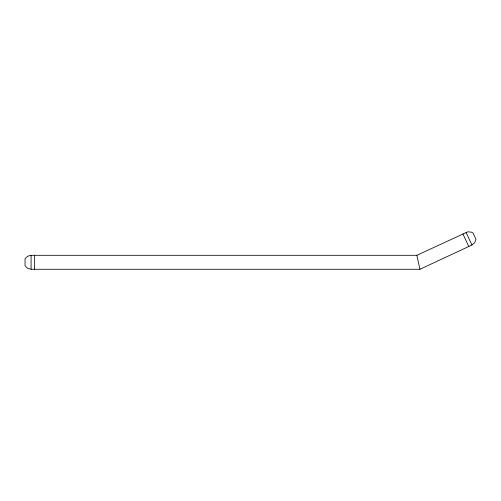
<?xml version="1.0" encoding="UTF-8"?>
<svg xmlns="http://www.w3.org/2000/svg" width="501" height="501" viewBox="0 0 501 501"><rect width="100%" height="100%" fill="white"/><g stroke="black" fill="none" stroke-linecap="round" stroke-linejoin="round"><path stroke-width="0.75" d="M471.948 245.014L474.716 242.691L475.95 239.296L473 232.971L471.385 232.132L467.784 231.819L416.851 255.303L31.093 255.303L27.605 256.243L25.05 258.792L25.05 265.774L27.605 268.329L31.093 269.262L419.951 269.262L471.948 245.014L466.049 232.364M462.886 233.842L468.786 246.492M416.851 255.303L419.951 269.262M34.582 255.303L34.582 269.262M31.093 255.303L31.093 269.262"/></g></svg>
